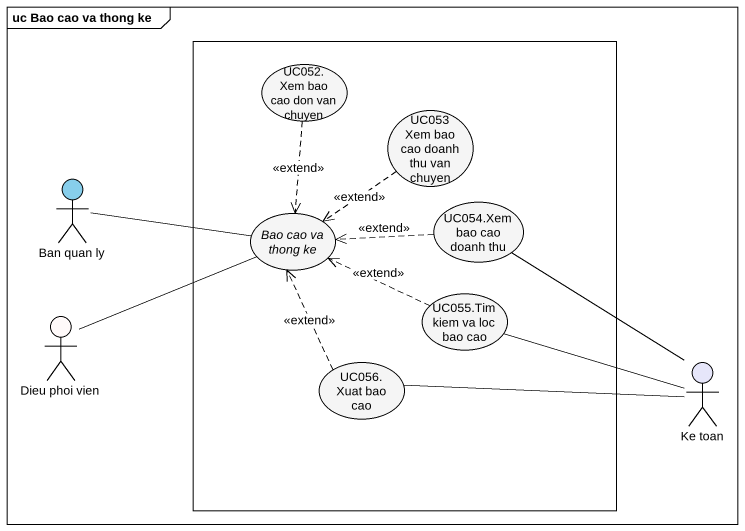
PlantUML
@startuml
mainframe uc Bao cao va thong ke
rectangle " " as rectangle1 {
  usecase "UC052. Xem bao cao don van chuyen" as UC052_Xem_bao_cao_don_van #F5F5F5
  usecase "UC053 Xem bao cao doanh thu van chuyen" as UC053_Xem_bao_cao_doanh_thu #F5F5F5
  usecase "Bao cao va thong ke" as Bao_cao_va_thong_ke #F5F5F5
  usecase "UC054.Xem bao cao doanh thu" as UC054_Xem_bao_cao_doanh_thu #F5F5F5
  usecase "UC055.Tim kiem va loc bao cao" as UC055_Tim_kiem_va_loc_bao #F5F5F5
  usecase "UC056. Xuat bao cao" as UC056_Xuat_bao_cao #F5F5F5
}
actor "Ban quan ly" as Ban_quan_ly #87CEEB
actor "Dieu phoi vien" as Dieu_phoi_vien #FFFAFA
actor "Ke toan" as Ke_toan #E6E6FA
UC052_Xem_bao_cao_don_van ..> Bao_cao_va_thong_ke : <<extend>>
UC053_Xem_bao_cao_doanh_thu ..> Bao_cao_va_thong_ke : <<extend>>
Ban_quan_ly -right- Bao_cao_va_thong_ke
UC054_Xem_bao_cao_doanh_thu .left.> Bao_cao_va_thong_ke : <<extend>>
UC055_Tim_kiem_va_loc_bao .left.> Bao_cao_va_thong_ke : <<extend>>
Dieu_phoi_vien -right- Bao_cao_va_thong_ke
UC056_Xuat_bao_cao .up.> Bao_cao_va_thong_ke : <<extend>>
Ke_toan -up- UC054_Xem_bao_cao_doanh_thu
Ke_toan -left- UC055_Tim_kiem_va_loc_bao
Ke_toan -left- UC056_Xuat_bao_cao
@enduml
